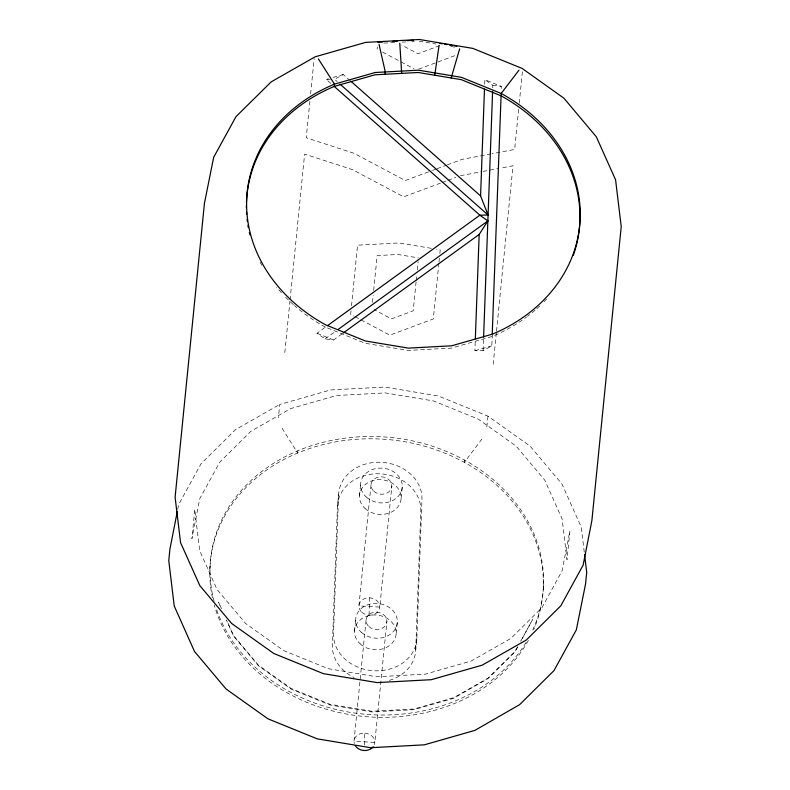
<?xml version="1.0" encoding="UTF-8"?>
<svg xmlns="http://www.w3.org/2000/svg" width="790" height="790" viewBox="0 0 790 790"><rect width="100%" height="100%" fill="white"/><g stroke="black" fill="none" stroke-linecap="round" stroke-linejoin="round"><path stroke-width="0.59" stroke-dasharray="3.95 2.96" d="M389.391 680.368A41.761 34.74 5.7 0 0 415.728 649.874L416.873 638.35L421.959 499.379A41.761 34.74 5.7 0 0 381.55 462.308A41.761 34.74 5.7 0 0 338.604 494.718L337.449 506.242L332.373 645.213A41.761 34.74 5.7 0 0 354.197 677.534M338.604 494.718L333.518 633.679A41.761 34.74 5.7 0 0 373.927 670.759A41.761 34.74 5.7 0 0 416.873 638.35M364.289 745.069L364.723 733.13A10.438 8.69 5.7 0 0 354.256 743.499M369.039 615.193L369.671 597.823M415.728 649.874L420.813 510.903A41.761 34.74 5.7 0 0 380.405 473.832A41.761 34.74 5.7 0 0 337.449 506.242M492.368 334.17L491.795 345.872L483.115 350.592L474.909 350.701L475.254 341.3M484.655 84.382L484.823 79.681L501.285 86.377L501.117 91.077M483.115 350.592L483.569 338.357M492.733 87.779L492.822 85.34L484.823 79.681M209.873 568.731L210.101 566.42M584.264 552.141L581.252 527.068L561.967 484.013L530.169 446.182L488.013 416.162L438.391 395.997L384.671 387.06L330.516 389.954L279.621 404.5L278.495 417.791M284.805 352.616L289.94 301.148M290.058 299.924L304.614 154.089L352.508 169.643L403.66 196.838L441.097 182.875M309.887 101.258L306.244 137.786L354.137 153.339L405.28 180.535L431.38 170.808M310.618 93.961L314.144 58.648M297.87 450.735L297.632 453.045L281.605 427.439M351.027 310.707L350.661 314.341L353.93 316.079M351.51 305.849L357.564 245.177L399.059 242.955L431.735 248.396M377.126 49.197L377.353 46.886M372.485 302.452L373.206 295.243M373.68 290.434L377.156 255.595L397.903 254.479L418.483 257.905M359.44 495.883L360.596 484.349M354.493 631.19L355.638 619.666M371.014 484.932L358.937 605.92L379.773 607.085L391.85 486.097M366.066 620.249L353.989 741.227L374.825 742.403L386.903 621.414M416.083 281.931L413.209 310.776L391.475 318.874L374.065 309.621M416.202 280.736L416.804 274.723M417.278 269.923L418.117 261.51M401.123 498.214L402.268 486.689M396.175 633.521L397.321 621.997M438.875 263.149L433.305 318.972L389.845 335.177L360.457 319.555M439.003 261.934L439.359 258.3M439.852 253.442L440.208 249.798L436.584 249.196M464.579 460.066L464.352 462.377L482.206 438.667M488.013 416.162L486.531 429.434M493.197 364.289L496.377 332.422M496.495 331.198L513.006 165.752L499.853 168.24M518.645 109.277L514.636 149.448L491.913 153.734M519.257 103.184L522.536 70.31M543.303 587.385L543.53 585.084M177.72 509.362L178.668 504.543L201.016 463.809L235.45 429.691L279.621 404.5M517.43 647.138L515.11 651.375L488.25 677.998L453.796 697.639L414.098 708.986L371.863 711.247L329.963 704.275L291.253 688.544L258.379 665.131L233.573 635.624L226.552 619.943M520.926 640.789L532.549 619.607L520.738 641.332M517.835 646.615L514.932 651.908L487.746 678.788L453.421 698.37L413.861 709.677L371.764 711.928L330.003 704.976L291.431 689.305L258.676 665.97L233.633 636.167L226.621 620.506M342.021 333.884L333.578 339.996L325.055 338.93L316.988 333.252L325.421 327.139L365.118 343.275L408.094 350.424L451.416 348.104L492.131 336.471A167.046 138.971 5.7 0 0 526.515 317.037M325.055 338.93L336.036 330.971M350.365 80.797L343.295 74.546L334.555 79.286L337.31 81.726M439.675 45.623L417.94 53.73L401.616 45.04M418.601 69.174L436.9 62.351M438.045 61.926L456.344 55.102M432.515 170.383L435.912 169.109M437.048 168.685L446.123 165.308M447.259 164.883L462.012 159.383L490.718 153.961M442.232 182.451L446.765 180.762M447.9 180.337L455.84 177.375M330.694 83.315L326.27 79.415L328.541 78.763M333.084 77.469L343.295 74.546M474.909 350.701L491.795 345.872M460.382 175.686L481.91 171.618M483.105 171.4L498.658 168.468M383.802 43.104L396.007 42.453M402.11 42.127L405.774 41.929M411.867 41.603L414.306 41.465M326.27 79.415L332.185 79.326M492.822 85.34L501.285 86.377M419.194 41.208L436.139 44.033M450.665 46.442L455.504 47.252M316.988 333.252L333.578 339.996M382.567 52.091L399.987 61.343M401.073 61.926L414.138 68.868M355.016 316.662L359.371 318.972M221.536 608.754L218.524 602.029L220.608 607.085M364.723 733.13A10.438 8.69 5.7 0 1 374.391 744.624M546.581 299.084A167.046 138.971 5.7 0 1 544.073 301.721M539.708 306.007A167.046 138.971 5.7 0 1 536.064 309.315M535.136 310.124A167.046 138.971 5.7 0 1 527.473 316.316M325.421 327.139A167.046 138.971 5.7 0 1 294.344 305.503M293.455 304.713A167.046 138.971 5.7 0 1 285.575 297.198M281.408 292.764A167.046 138.971 5.7 0 1 276.668 287.264M261.875 265.401A167.046 138.971 5.7 0 1 260.137 262.132M212.471 597.862A167.046 138.971 5.7 0 1 390.201 439.754A167.046 138.971 5.7 0 1 533.685 629.62M528.372 640.384A167.046 138.971 5.7 0 1 360.26 716.076A167.046 138.971 5.7 0 1 214.238 605.012M214.149 601.526A167.046 138.971 5.7 0 1 389.638 437.374A167.046 138.971 5.7 0 1 531.927 631.664M526.17 642.28A167.046 138.971 5.7 0 1 360.457 713.765A167.046 138.971 5.7 0 1 215.838 607.273M194.784 509.915L191.911 538.74L199.781 498.638L219.897 461.982L250.894 431.271L290.641 408.598L336.451 395.514L385.184 392.897L433.532 400.945L478.197 419.095L516.137 446.113L544.754 480.162L562.115 518.912L567.023 559.735L569.896 530.91L562.026 571.022L541.91 607.678L510.923 638.389L471.166 661.062L425.356 674.146L376.623 676.754L328.275 668.705L283.61 650.565L245.68 623.537L217.053 589.498L199.702 550.739L194.784 509.915M368.891 626.559A10.438 8.69 5.7 0 0 386.468 623.636A10.438 8.69 5.7 0 0 374.095 612.289A10.438 8.69 5.7 0 0 368.891 626.559M373.838 491.252A10.438 8.69 5.7 0 0 391.415 488.329A10.438 8.69 5.7 0 0 379.042 476.982A10.438 8.69 5.7 0 0 373.838 491.252M361.761 612.23A10.438 8.69 5.7 0 0 379.338 609.317A10.438 8.69 5.7 0 0 366.965 597.961A10.438 8.69 5.7 0 0 361.761 612.23M365.099 508.503A20.886 17.37 5.7 0 0 400.244 502.667A20.886 17.37 5.7 0 0 375.507 479.965A20.886 17.37 5.7 0 0 365.099 508.503M361.297 632.286A20.886 17.37 5.7 0 0 396.452 626.45A20.886 17.37 5.7 0 0 371.705 603.748A20.886 17.37 5.7 0 0 361.297 632.286M360.141 643.811A20.886 17.37 5.7 0 0 395.296 637.974A20.886 17.37 5.7 0 0 370.55 615.272A20.886 17.37 5.7 0 0 360.141 643.811M366.244 496.979A20.886 17.37 5.7 0 0 401.399 491.143A20.886 17.37 5.7 0 0 376.652 468.44A20.886 17.37 5.7 0 0 366.244 496.979"/><path stroke-width="1.19" d="M475.343 338.841L479.165 234.472L487.865 220.924L479.866 215.186L334.229 86.446L334.456 84.135L318.39 58.924M327.416 325.697L479.866 215.186L488.082 215.008L480.577 195.9L484.477 89.082M483.608 337.132L492.604 91.452M492.229 334.012L501.176 93.467L518.99 70.152M385.076 74.27L385.303 71.959L379.032 44.299M401.666 73.381L399.779 43.193M434.727 75.228L439.082 45.386M451.189 77.973L459.662 48.812M177.246 511.772L169.919 549.099L168.774 560.633L174.225 605.989L194.468 651.414L226.049 688.989L267.919 718.801L317.205 738.838L370.559 747.715L424.349 744.832L474.899 730.385L519.632 704.64L554.007 670.572L576.325 629.916L585.558 583.958L586.713 572.434L584.551 554.521M338.041 329.519L487.865 220.924M343.008 333.163L479.165 234.472M377.887 42.235L382.765 41.969M392.531 41.445L397.41 41.189M407.156 40.665L413.239 40.339M439.862 43.43L442.281 43.835M444.701 44.24L447.12 44.635M449.55 45.04L451.969 45.445M454.388 45.85L456.808 46.255M351.244 81.577L480.577 195.9M340.065 84.165L488.082 215.008M249.897 234.857A167.046 138.971 5.7 0 1 249.324 232.467M248.337 227.639A167.046 138.971 5.7 0 1 247.922 225.219M247.379 221.565A167.046 138.971 5.7 0 1 247.092 219.126M246.658 214.248A167.046 138.971 5.7 0 1 246.519 211.809M246.401 208.155A167.046 138.971 5.7 0 1 246.391 205.736M246.47 202.131A167.046 138.971 5.7 0 1 334.229 86.446L374.944 74.813L418.266 72.492L461.242 79.642L500.939 95.778A167.046 138.971 5.7 0 1 573.313 255.298M373.275 746.659A10.438 8.69 5.7 0 1 355.224 745.651M204.442 203.257L175.103 497.226L180.555 542.582L199.84 585.637L231.638 623.468L273.794 653.488L323.416 673.663L377.136 682.6L431.291 679.696L482.186 665.16L526.357 639.969L560.791 605.841L583.139 565.117L591.888 520.551L621.226 226.582L615.578 179.794L596.322 136.808L563.951 98.227L522.081 68.404L472.795 48.378L419.441 39.5L365.651 42.384L315.101 56.821L271.227 81.844L235.993 116.634L213.675 157.299L204.442 203.257M375.171 72.502L334.456 84.135A167.046 138.971 5.7 0 0 325.648 324.838L365.355 340.964L408.321 348.123L451.653 345.803L492.368 334.17A167.046 138.971 5.7 0 0 501.176 93.467L461.469 77.341L418.493 70.182L375.171 72.502"/></g></svg>
